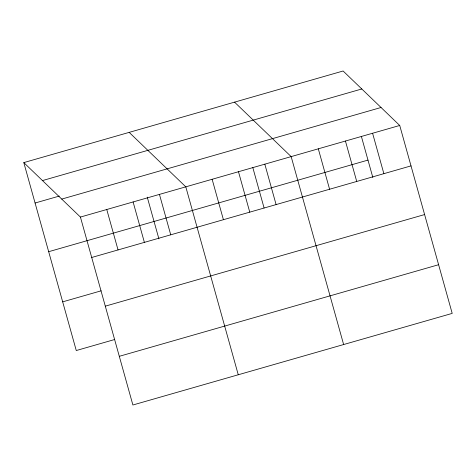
<?xml version="1.0" encoding="UTF-8"?>
<svg xmlns="http://www.w3.org/2000/svg" width="476" height="476" viewBox="0 0 476 476"><rect width="100%" height="100%" fill="white"/><g stroke="black" fill="none" stroke-linecap="round" stroke-linejoin="round"><path stroke-width="0.71" d="M23.8 162.602L343.107 71.001L399.727 125.468L452.2 313.398L132.893 404.999L80.42 217.068L23.8 162.602L76.273 350.532L114.716 339.501M42.483 180.577L361.796 88.976M35.087 203.02L59.292 196.076M61.737 199.093L381.044 107.493M80.42 217.068L399.727 125.468M48.677 251.697L367.984 160.097M91.701 257.486L411.014 165.886M62.677 301.855L101.126 290.824M105.297 306.163L424.604 214.563M119.297 356.316L438.61 264.715M234.543 102.144L291.163 156.61L343.636 344.541M129.174 132.376L185.795 186.842L238.262 374.767M372.589 133.256L383.87 173.669M361.391 136.475L372.845 177.512M345.445 141.039L356.732 181.457M318.307 148.827L329.588 189.24M264.823 164.166L276.104 204.585M252.821 167.617L264.085 207.958M238.476 171.723L249.763 212.141M212.135 179.285L223.417 219.698M159.448 194.398L170.735 234.811M147.251 197.129L158.913 238.887M133.107 201.955L144.389 242.367M106.761 209.511L118.048 249.93"/></g></svg>
